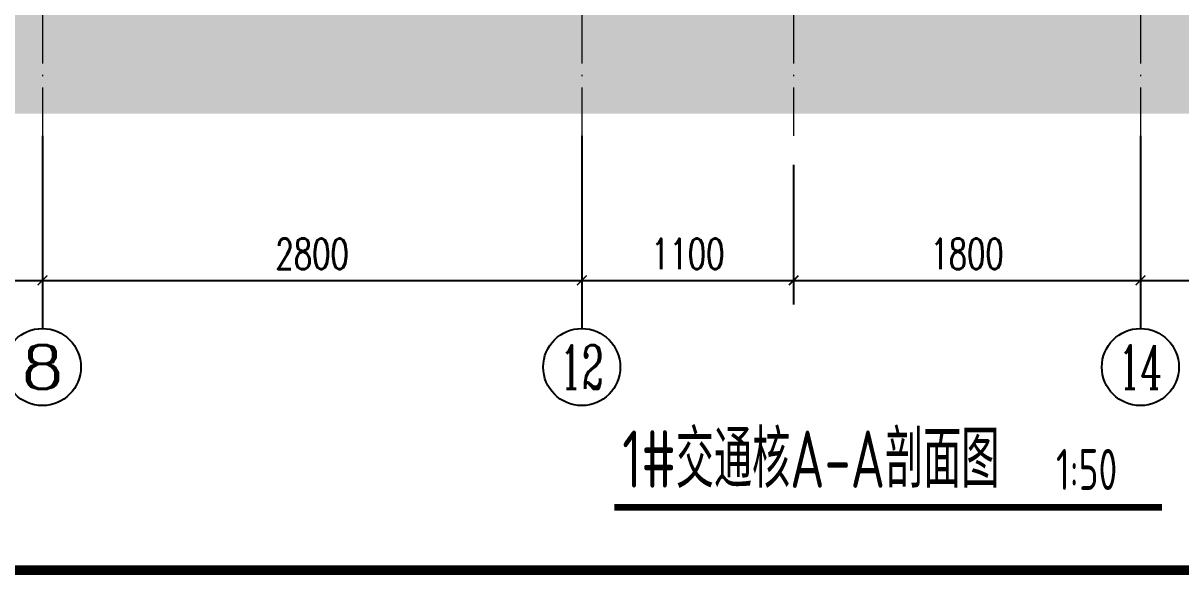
# Model space of a CAD drawing. Extents: x -812054 to 22247, y -644080 to 1003627.
# Drawn here: x -137221 to -131211, y -155995 to -153132 of the extents above; entities that cross this region are included whole.
import ezdxf
from ezdxf.enums import TextEntityAlignment as Align

# ---------------------------------------------------------------- set-up
doc = ezdxf.new("R2010")
doc.units = 0
doc.header["$LTSCALE"] = 1000
doc.linetypes.add('DOTE', pattern=[2.42, 2, -0.2, 0.02, -0.2])
doc.layers.get('0').update_dxf_attribs({"linetype": 'CONTINUOUS'})
doc.layers.get('DEFPOINTS').update_dxf_attribs({"linetype": 'CONTINUOUS'})
for name, color, linetype in [('-TK', 7, 'CONTINUOUS'), ('A-AXIS_TEXT', 7, 'CONTINUOUS'), ('AXIS', 3, 'CONTINUOUS'), ('DIM_SYMB', 3, 'CONTINUOUS'), ('PUB_TEXT', 2, 'CONTINUOUS')]:
    doc.layers.add(name, color=color, linetype=linetype)
for name, color, linetype, lineweight in [('AXIS_TEXT', 7, 'CONTINUOUS', 20), ('DOTE', 19, 'DOTE', 9), ('填充', 251, 'CONTINUOUS', 5)]:
    doc.layers.add(name, color=color, linetype=linetype, lineweight=lineweight)
doc.styles.add('_TCH_AXIS', font='COMPLEX', dxfattribs={"bigfont": 'GBCBIG'})
doc.styles.add('_TCH_DIM_T3', font='SIMPLEX', dxfattribs={"width": 0.705882, "bigfont": 'GBCBIG'})
doc.styles.add('COMPLEX', font='COMPLEX')
doc.styles.add('TSSD_REIN', font='tssdeng.shx', dxfattribs={"width": 0.7, "height": 300, "bigfont": 'tssdchn.shx'})
doc.dimstyles.new('_TCH_ARCH&&50', dxfattribs={"dimtxt": 157.5, "dimasz": 50, "dimexe": 125, "dimexo": 150, "dimgap": 58.75, "dimtad": 1, "dimdec": 0, "dimzin": 0, "dimdsep": 46, "dimtxsty": '_TCH_DIM_T3', "dimblk": 'ARCHTICK', "dimcen": 0.09, "dimclrt": 7, "dimazin": 0, "dimtfac": 1, "dimtdec": 0, "dimtix": 1, "dimtmove": 2, "dimatfit": 3, "dimldrblk": 'ARCHTICK', "dimfxl": 1, "dimtolj": 1, "dimtzin": 0, "dimarcsym": 0})

# ---------------------------------------------------------------- blocks, each defined once
blk = doc.blocks.new('_ArchTick')
at = {"color": 0, "linetype": 'ByBlock', "const_width": 0.15}
blk.add_lwpolyline([(-0.5, -0.5), (0.5, 0.5)], dxfattribs=at)
blk = doc.blocks.new('*D1079')
at = {"layer": 'AXIS', "color": 0, "lineweight": -2, "transparency": 16777216}
for p, q in [((-131421.2, -153866.8), (-131421.2, -154591.8)), ((-129721.2, -153866.8), (-129721.2, -154591.8)), ((-131421.2, -154466.8), (-129721.2, -154466.8))]:
    blk.add_line(p, q, dxfattribs=at)
at = {"layer": 'DEFPOINTS', "color": 0, "transparency": 16777216}
for p in [(-131421.2, -153716.8), (-129721.2, -153716.8), (-129721.2, -154466.8)]:
    blk.add_point(p, dxfattribs=at)
at = {"layer": 'AXIS', "color": 0, "lineweight": -2, "transparency": 16777216, "xscale": 50, "yscale": 50, "zscale": 50, "rotation": 180}
blk.add_blockref('_ArchTick', (-131421.2, -154466.8), dxfattribs=at)
at = {"layer": 'AXIS', "color": 0, "lineweight": -2, "transparency": 16777216, "xscale": 50, "yscale": 50, "zscale": 50}
blk.add_blockref('_ArchTick', (-129721.2, -154466.8), dxfattribs=at)
at = {"layer": 'AXIS', "color": 7, "transparency": 16777216, "insert": (-130571.2, -154329.3), "char_height": 157.5, "attachment_point": 5, "style": '_TCH_DIM_T3'}
blk.add_mtext('\\A1;1700', dxfattribs=at)
blk = doc.blocks.new('*D1080')
at = {"layer": 'AXIS', "color": 0, "lineweight": -2, "transparency": 16777216}
for p, q in [((-133221.2, -153866.8), (-133221.2, -154591.8)), ((-131421.2, -153866.8), (-131421.2, -154591.8)), ((-133221.2, -154466.8), (-131421.2, -154466.8))]:
    blk.add_line(p, q, dxfattribs=at)
at = {"layer": 'DEFPOINTS', "color": 0, "transparency": 16777216}
for p in [(-133221.2, -153716.8), (-131421.2, -153716.8), (-131421.2, -154466.8)]:
    blk.add_point(p, dxfattribs=at)
at = {"layer": 'AXIS', "color": 0, "lineweight": -2, "transparency": 16777216, "xscale": 50, "yscale": 50, "zscale": 50, "rotation": 180}
blk.add_blockref('_ArchTick', (-133221.2, -154466.8), dxfattribs=at)
at = {"layer": 'AXIS', "color": 0, "lineweight": -2, "transparency": 16777216, "xscale": 50, "yscale": 50, "zscale": 50}
blk.add_blockref('_ArchTick', (-131421.2, -154466.8), dxfattribs=at)
at = {"layer": 'AXIS', "color": 7, "transparency": 16777216, "insert": (-132321.2, -154329.3), "char_height": 157.5, "attachment_point": 5, "style": '_TCH_DIM_T3'}
blk.add_mtext('\\A1;1800', dxfattribs=at)
blk = doc.blocks.new('*D1081')
at = {"layer": 'AXIS', "color": 0, "lineweight": -2, "transparency": 16777216}
for p, q in [((-134321.2, -153866.8), (-134321.2, -154591.8)), ((-133221.2, -153866.8), (-133221.2, -154591.8)), ((-134321.2, -154466.8), (-133221.2, -154466.8))]:
    blk.add_line(p, q, dxfattribs=at)
at = {"layer": 'DEFPOINTS', "color": 0, "transparency": 16777216}
for p in [(-134321.2, -153716.8), (-133221.2, -153716.8), (-133221.2, -154466.8)]:
    blk.add_point(p, dxfattribs=at)
at = {"layer": 'AXIS', "color": 0, "lineweight": -2, "transparency": 16777216, "xscale": 50, "yscale": 50, "zscale": 50, "rotation": 180}
blk.add_blockref('_ArchTick', (-134321.2, -154466.8), dxfattribs=at)
at = {"layer": 'AXIS', "color": 0, "lineweight": -2, "transparency": 16777216, "xscale": 50, "yscale": 50, "zscale": 50}
blk.add_blockref('_ArchTick', (-133221.2, -154466.8), dxfattribs=at)
at = {"layer": 'AXIS', "color": 7, "transparency": 16777216, "insert": (-133771.2, -154329.3), "char_height": 157.5, "attachment_point": 5, "style": '_TCH_DIM_T3'}
blk.add_mtext('\\A1;1100', dxfattribs=at)
blk = doc.blocks.new('*D1082')
at = {"layer": 'AXIS', "color": 0, "lineweight": -2, "transparency": 16777216}
for p, q in [((-137121.1, -153866.8), (-137121.1, -154591.8)), ((-134321.2, -153866.8), (-134321.2, -154591.8)), ((-137121.1, -154466.8), (-134321.2, -154466.8))]:
    blk.add_line(p, q, dxfattribs=at)
at = {"layer": 'DEFPOINTS', "color": 0, "transparency": 16777216}
for p in [(-137121.1, -153716.8), (-134321.2, -153716.8), (-134321.2, -154466.8)]:
    blk.add_point(p, dxfattribs=at)
at = {"layer": 'AXIS', "color": 0, "lineweight": -2, "transparency": 16777216, "xscale": 50, "yscale": 50, "zscale": 50, "rotation": 180}
blk.add_blockref('_ArchTick', (-137121.1, -154466.8), dxfattribs=at)
at = {"layer": 'AXIS', "color": 0, "lineweight": -2, "transparency": 16777216, "xscale": 50, "yscale": 50, "zscale": 50}
blk.add_blockref('_ArchTick', (-134321.2, -154466.8), dxfattribs=at)
at = {"layer": 'AXIS', "color": 7, "transparency": 16777216, "insert": (-135721.2, -154329.3), "char_height": 157.5, "attachment_point": 5, "style": '_TCH_DIM_T3'}
blk.add_mtext('\\A1;2800', dxfattribs=at)
blk = doc.blocks.new('*D1083')
at = {"layer": 'AXIS', "color": 0, "lineweight": -2, "transparency": 16777216}
for p, q in [((-139621.1, -153866.8), (-139621.1, -154591.8)), ((-137121.1, -153866.8), (-137121.1, -154591.8)), ((-139621.1, -154466.8), (-137121.1, -154466.8))]:
    blk.add_line(p, q, dxfattribs=at)
at = {"layer": 'DEFPOINTS', "color": 0, "transparency": 16777216}
for p in [(-139621.1, -153716.8), (-137121.1, -153716.8), (-137121.1, -154466.8)]:
    blk.add_point(p, dxfattribs=at)
at = {"layer": 'AXIS', "color": 0, "lineweight": -2, "transparency": 16777216, "xscale": 50, "yscale": 50, "zscale": 50, "rotation": 180}
blk.add_blockref('_ArchTick', (-139621.1, -154466.8), dxfattribs=at)
at = {"layer": 'AXIS', "color": 0, "lineweight": -2, "transparency": 16777216, "xscale": 50, "yscale": 50, "zscale": 50}
blk.add_blockref('_ArchTick', (-137121.1, -154466.8), dxfattribs=at)
at = {"layer": 'AXIS', "color": 7, "transparency": 16777216, "insert": (-138371.1, -154329.3), "char_height": 157.5, "attachment_point": 5, "style": '_TCH_DIM_T3'}
blk.add_mtext('\\A1;2500', dxfattribs=at)
blk = doc.blocks.new('_AXISO')
blk.add_circle((0, 0), 0.5)
at = {"layer": 'A-AXIS_TEXT', "style": 'COMPLEX', "width": 1.041667}
blk.add_attdef('A', text='', height=0.56, dxfattribs=at).set_placement((-0.25, -0.28), (0.25, -0.28), align=Align.FIT)
blk = doc.blocks.new('A1')
at = {"const_width": 100}
blk.add_lwpolyline([(2500, 58400), (2500, 1000), (83100, 1000), (83100, 58400)], close=True, dxfattribs=at)

msp = doc.modelspace()

# ---------------------------------------------------------------- hatches: boundary and pattern name
at = {"layer": '填充'}
h = msp.add_hatch(dxfattribs=at)
h.set_pattern_fill('EARTH', color=250, scale=50, angle=45, style=0)
h.set_pattern_definition([(45, (-292816.2, -15968.66), (0, 224.5064), [158.75, -158.75]), (45, (-292858.3, -15926.56), (0, 224.5064), [158.75, -158.75]), (45, (-292900.39, -15884.47), (0, 224.5064), [158.75, -158.75]), (135, (-292900.39, -15856.4), (-224.5064, 0), [158.75, -158.75]), (135, (-292858.3, -15814.31), (-224.5064, 0), [158.75, -158.75]), (135, (-292816.2, -15772.21), (-224.5064, 0), [158.75, -158.75])])
h.paths.add_polyline_path([(-126048.93, -153602.62), (-126048.93, -153052.37), (-141227.78, -153052.37), (-141227.78, -153602.62)])

# ---------------------------------------------------------------- linework, layer by layer
at = {"layer": 'AXIS'}
for p, q in [((-137121.12, -153716.82), (-137121.12, -154716.82)), ((-134321.18, -153716.82), (-134321.18, -154716.82)), ((-131421.18, -153716.82), (-131421.18, -154716.82))]:
    msp.add_line(p, q, dxfattribs=at)
at = {"layer": 'DIM_SYMB', "const_width": 35}
msp.add_lwpolyline([(-134151.31, -155644.96), (-131309.11, -155644.96)], dxfattribs=at)
at = {"layer": 'DOTE', "linetype": 'DOTE', "ltscale": 0.3}
for p, q in [((-137121.12, -143302.69), (-137121.12, -153716.24)), ((-134321.18, -143302.69), (-134321.18, -153716.82)), ((-133221.18, -143302.69), (-133221.18, -153716.82)), ((-131421.18, -143302.69), (-131421.18, -153716.82))]:
    msp.add_line(p, q, dxfattribs=at)

# ---------------------------------------------------------------- block references
at = {"layer": '-TK', "xscale": 0.5, "yscale": 0.5, "zscale": 0.5}
msp.add_blockref('A1', (-159676.1, -156470.18), dxfattribs=at)
at = {"layer": 'AXIS'}
ref = msp.add_blockref('_AXISO', (-137121.12, -154916.82), dxfattribs=dict(at, xscale=400, yscale=400, zscale=400))
ref.add_attrib('A', '8', dxfattribs={"layer": 'AXIS_TEXT', "height": 226.27, "style": '_TCH_AXIS', "width": 1.5}).set_placement((-137234.26, -155029.96), (-137007.98, -155029.96), align=Align.FIT)
ref = msp.add_blockref('_AXISO', (-134321.18, -154916.82), dxfattribs=dict(at, xscale=400, yscale=400, zscale=400))
ref.add_attrib('A', '12', dxfattribs={"layer": 'AXIS_TEXT', "height": 226.274, "style": '_TCH_AXIS', "width": 0.724138}).set_placement((-134434.32, -155029.96), (-134208.05, -155029.96), align=Align.FIT)
ref = msp.add_blockref('_AXISO', (-131421.18, -154916.82), dxfattribs=dict(at, xscale=400, yscale=400, zscale=400))
ref.add_attrib('A', '14', dxfattribs={"layer": 'AXIS_TEXT', "height": 226.274, "style": '_TCH_AXIS', "width": 0.677419}).set_placement((-131534.32, -155029.96), (-131308.05, -155029.96), align=Align.FIT)

# ---------------------------------------------------------------- texts
at = {"layer": 'PUB_TEXT', "style": 'TSSD_REIN', "width": 0.7}
for s, height, p in [('1#交通核A-A剖面图', 297.5, (-134110.74, -155543.39)), ('1:50', 212.5, (-131858.94, -155554.69))]:
    msp.add_text(s, height=height, dxfattribs=at).set_placement(p)

# ---------------------------------------------------------------- dimensions: what is measured, and where the dimension line sits
at = {"layer": 'AXIS'}
for p1, p2, picture, middle in [((-139621.12, -153716.82), (-137121.12, -153716.82), '*D1083', (-138371.12, -154329.32)), ((-137121.12, -153716.82), (-134321.18, -153716.82), '*D1082', (-135721.15, -154329.32)), ((-134321.18, -153716.82), (-133221.18, -153716.82), '*D1081', (-133771.18, -154329.32)), ((-133221.18, -153716.82), (-131421.18, -153716.82), '*D1080', (-132321.18, -154329.32)), ((-131421.18, -153716.82), (-129721.18, -153716.82), '*D1079', (-130571.18, -154329.32))]:
    dim = msp.add_aligned_dim(p1=p1, p2=p2, distance=-750, dimstyle='_TCH_ARCH&&50', dxfattribs=at)
    dim.commit()
    dim.dimension.update_dxf_attribs({"geometry": picture, "text_midpoint": middle})

doc.saveas('drawing.dxf')
